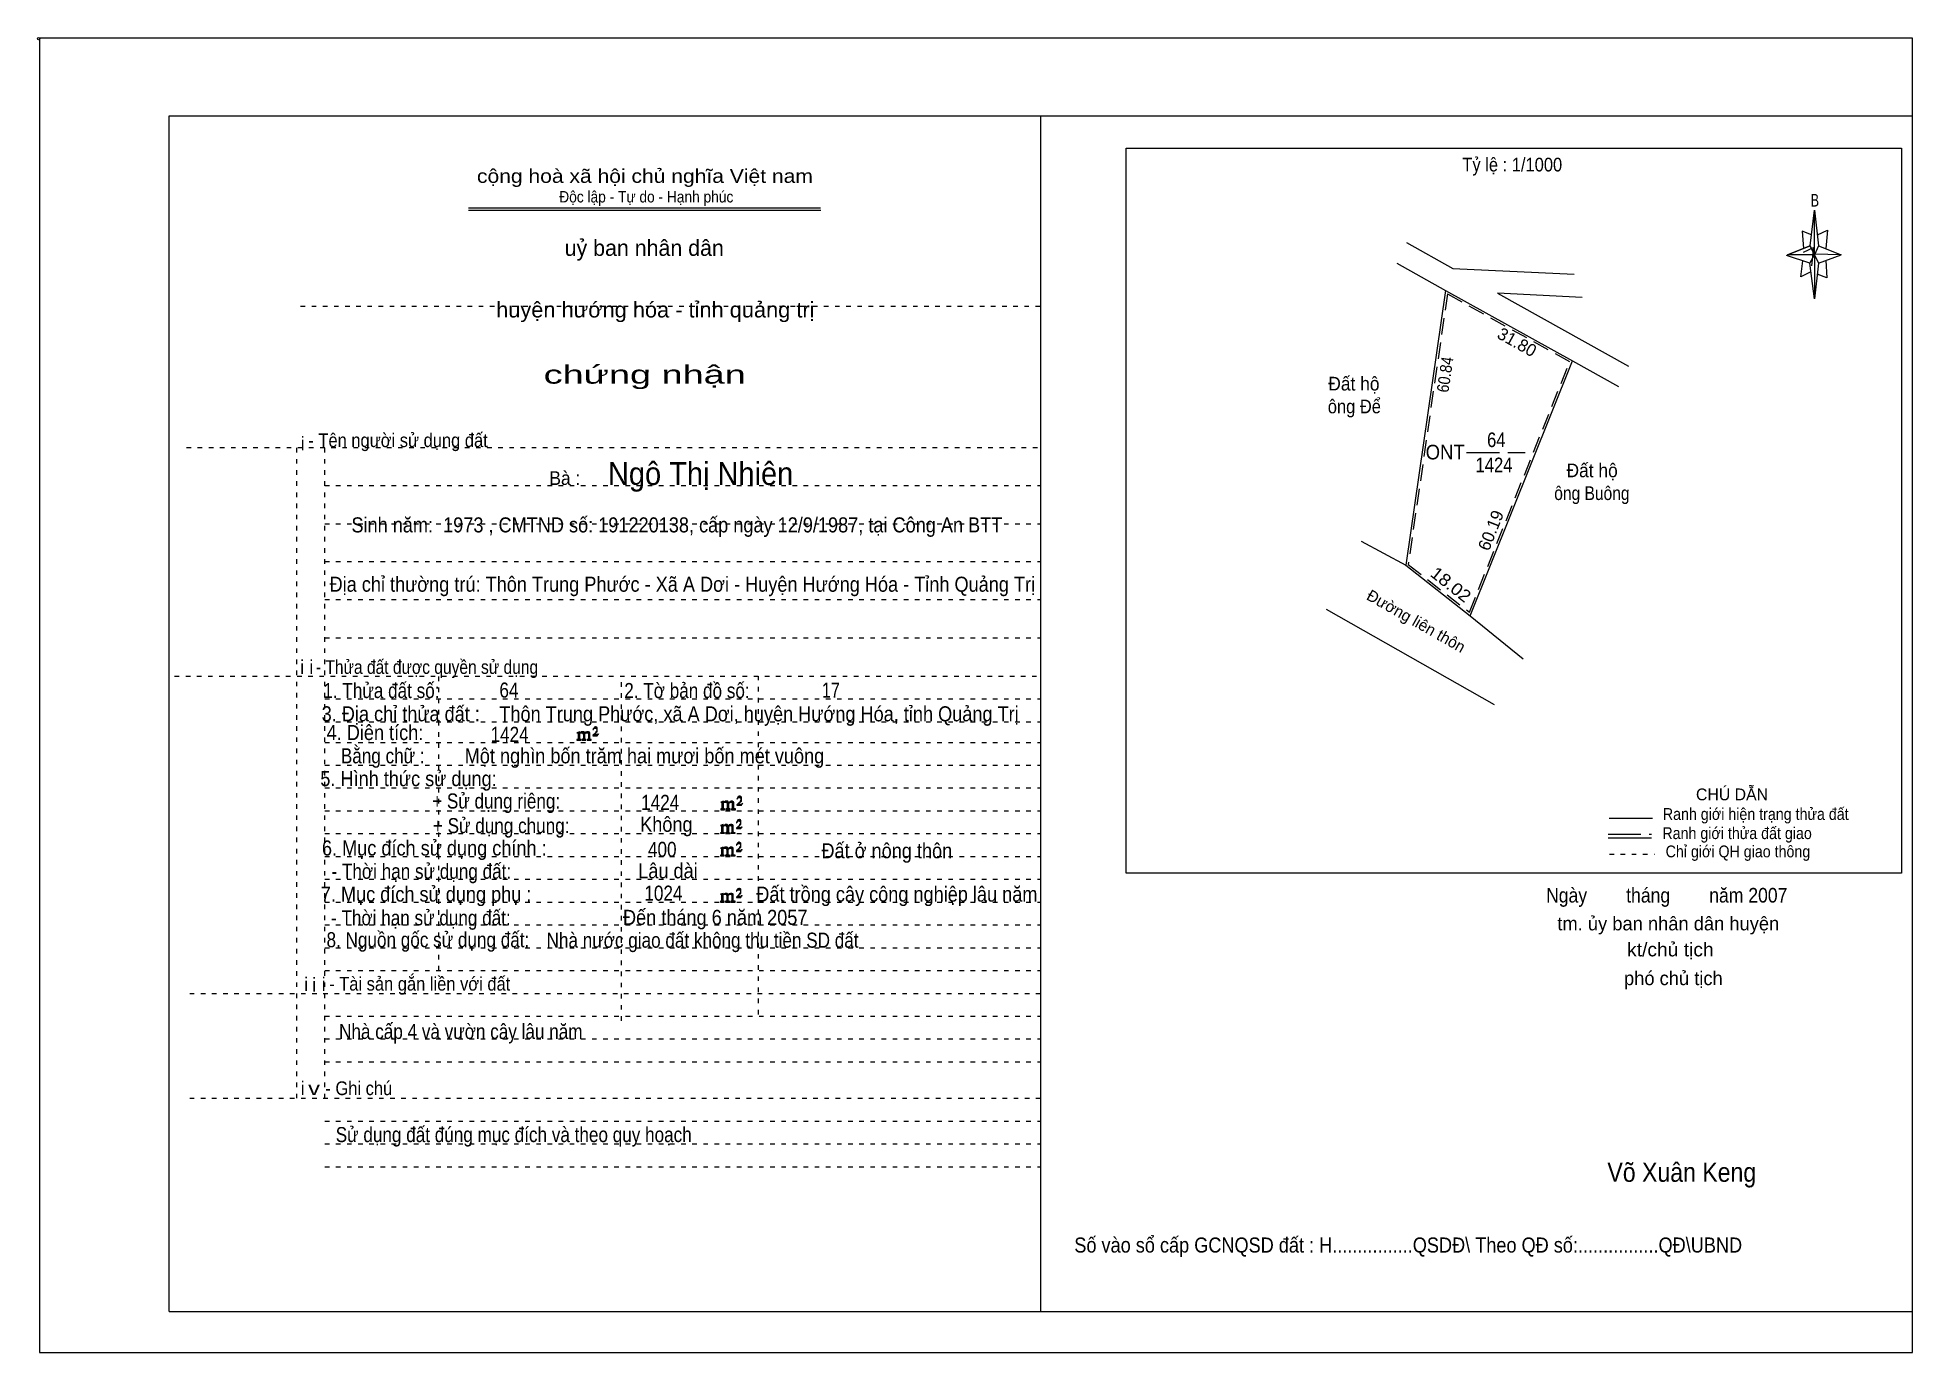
# Model space of a CAD drawing. Header units: centimetres. Extents: x -1.6 to 39.5, y -3.3 to 25.5.
import ezdxf
from ezdxf.enums import TextEntityAlignment as Align

# ---------------------------------------------------------------- set-up
doc = ezdxf.new("R2010")
doc.units = ezdxf.units.CM
doc.header["$LTSCALE"] = 0.12
for name, pattern in [('DOTTED', [1.5, 0.3, -1.2]), ('LONG_DASHED', [7.5, 6, -1.5]), ('MEDIUM_DASHED', [4.5, 3, -1.5])]:
    doc.linetypes.add(name, pattern=pattern)
for name, color, linetype, lineweight in [('1', 7, 'DOTTED', 13), ('10', 7, 'Continuous', 13), ('33', 7, 'LONG_DASHED', 13), ('4', 7, 'Continuous', 13), ('5', 7, 'Continuous', 13), ('50', 7, 'Continuous', 13)]:
    doc.layers.add(name, color=color, linetype=linetype, lineweight=lineweight)
doc.layers.add('30', color=7, linetype='Continuous')

msp = doc.modelspace()

# ---------------------------------------------------------------- hatches: boundary and pattern name
at = {"layer": '50'}
for points in [[(10.27, 10.13), (10.27, 10.12), (10.27, 10.11), (10.25, 10.11), (10.24, 10.11), (10.24, 10.1), (10.33, 10.1), (10.33, 10.11), (10.32, 10.11), (10.31, 10.11), (10.31, 10.12), (10.31, 10.13), (10.31, 10.24), (10.31, 10.25), (10.32, 10.26), (10.34, 10.26), (10.35, 10.26), (10.36, 10.26), (10.37, 10.25), (10.39, 10.22), (10.39, 10.13), (10.37, 10.12), (10.37, 10.11), (10.36, 10.11), (10.35, 10.11), (10.35, 10.1), (10.44, 10.1), (10.44, 10.11), (10.43, 10.11), (10.42, 10.11), (10.42, 10.12), (10.42, 10.13), (10.42, 10.24), (10.44, 10.26), (10.45, 10.26), (10.46, 10.26), (10.49, 10.26), (10.49, 10.25), (10.5, 10.24), (10.5, 10.22), (10.5, 10.13), (10.5, 10.12), (10.49, 10.11), (10.49, 10.11), (10.47, 10.11), (10.47, 10.1), (10.56, 10.1), (10.56, 10.11), (10.55, 10.11), (10.54, 10.11), (10.53, 10.12), (10.53, 10.13), (10.53, 10.2), (10.53, 10.25), (10.53, 10.26), (10.52, 10.27), (10.5, 10.28), (10.47, 10.28), (10.46, 10.28), (10.44, 10.27), (10.41, 10.25), (10.41, 10.26), (10.4, 10.28), (10.39, 10.28), (10.37, 10.28), (10.35, 10.28), (10.34, 10.28), (10.32, 10.26), (10.31, 10.26), (10.31, 10.25), (10.31, 10.25), (10.31, 10.26), (10.31, 10.28), (10.24, 10.26), (10.24, 10.26), (10.25, 10.26), (10.27, 10.25), (10.27, 10.24), (10.27, 10.23)], [(10.69, 10.19), (10.72, 10.24), (10.72, 10.24), (10.71, 10.22), (10.69, 10.22), (10.68, 10.22), (10.63, 10.22), (10.66, 10.26), (10.67, 10.27), (10.69, 10.28), (10.69, 10.3), (10.69, 10.32), (10.69, 10.34), (10.69, 10.35), (10.69, 10.37), (10.68, 10.38), (10.67, 10.38), (10.66, 10.39), (10.65, 10.39), (10.63, 10.38), (10.63, 10.38), (10.62, 10.37), (10.61, 10.35), (10.59, 10.33), (10.61, 10.33), (10.61, 10.35), (10.62, 10.35), (10.63, 10.36), (10.65, 10.36), (10.66, 10.36), (10.67, 10.35), (10.68, 10.35), (10.68, 10.32), (10.68, 10.3), (10.66, 10.28), (10.66, 10.26), (10.65, 10.25), (10.59, 10.2), (10.59, 10.19)], [(13.42, 8.61), (13.42, 8.6), (13.42, 8.59), (13.41, 8.59), (13.4, 8.59), (13.4, 8.57), (13.48, 8.57), (13.48, 8.59), (13.47, 8.59), (13.46, 8.59), (13.46, 8.6), (13.46, 8.61), (13.46, 8.72), (13.46, 8.73), (13.47, 8.74), (13.5, 8.74), (13.51, 8.74), (13.52, 8.74), (13.53, 8.73), (13.54, 8.69), (13.54, 8.61), (13.53, 8.6), (13.53, 8.59), (13.52, 8.59), (13.51, 8.59), (13.51, 8.57), (13.6, 8.57), (13.6, 8.59), (13.58, 8.59), (13.57, 8.59), (13.57, 8.6), (13.57, 8.61), (13.57, 8.72), (13.6, 8.74), (13.61, 8.74), (13.62, 8.74), (13.64, 8.74), (13.64, 8.73), (13.65, 8.72), (13.65, 8.69), (13.65, 8.61), (13.65, 8.6), (13.64, 8.59), (13.64, 8.59), (13.63, 8.59), (13.63, 8.57), (13.72, 8.57), (13.72, 8.59), (13.7, 8.59), (13.69, 8.59), (13.68, 8.6), (13.68, 8.61), (13.68, 8.68), (13.68, 8.73), (13.68, 8.74), (13.67, 8.75), (13.65, 8.76), (13.63, 8.76), (13.62, 8.76), (13.6, 8.75), (13.56, 8.73), (13.56, 8.74), (13.55, 8.76), (13.54, 8.76), (13.53, 8.76), (13.51, 8.76), (13.5, 8.76), (13.47, 8.74), (13.46, 8.74), (13.46, 8.73), (13.46, 8.73), (13.46, 8.74), (13.46, 8.76), (13.4, 8.74), (13.4, 8.74), (13.41, 8.74), (13.42, 8.73), (13.42, 8.72), (13.42, 8.71)], [(13.85, 8.67), (13.87, 8.72), (13.87, 8.72), (13.86, 8.69), (13.85, 8.69), (13.84, 8.69), (13.78, 8.69), (13.82, 8.74), (13.83, 8.75), (13.85, 8.76), (13.85, 8.78), (13.85, 8.79), (13.85, 8.82), (13.85, 8.83), (13.85, 8.85), (13.84, 8.86), (13.83, 8.86), (13.82, 8.87), (13.8, 8.87), (13.78, 8.86), (13.78, 8.86), (13.77, 8.85), (13.76, 8.83), (13.75, 8.81), (13.76, 8.81), (13.76, 8.83), (13.77, 8.83), (13.78, 8.84), (13.8, 8.84), (13.82, 8.84), (13.83, 8.83), (13.84, 8.83), (13.84, 8.79), (13.84, 8.78), (13.82, 8.76), (13.82, 8.74), (13.8, 8.73), (13.75, 8.68), (13.75, 8.67)], [(13.41, 8.09), (13.41, 8.08), (13.41, 8.07), (13.4, 8.07), (13.39, 8.07), (13.39, 8.06), (13.48, 8.06), (13.48, 8.07), (13.47, 8.07), (13.45, 8.07), (13.45, 8.08), (13.45, 8.09), (13.45, 8.2), (13.45, 8.21), (13.47, 8.23), (13.49, 8.23), (13.5, 8.23), (13.51, 8.23), (13.52, 8.21), (13.53, 8.18), (13.53, 8.09), (13.52, 8.08), (13.52, 8.07), (13.51, 8.07), (13.5, 8.07), (13.5, 8.06), (13.59, 8.06), (13.59, 8.07), (13.58, 8.07), (13.57, 8.07), (13.57, 8.08), (13.57, 8.09), (13.57, 8.2), (13.59, 8.23), (13.6, 8.23), (13.61, 8.23), (13.63, 8.23), (13.63, 8.21), (13.64, 8.2), (13.64, 8.18), (13.64, 8.09), (13.64, 8.08), (13.63, 8.07), (13.63, 8.07), (13.62, 8.07), (13.62, 8.06), (13.71, 8.06), (13.71, 8.07), (13.7, 8.07), (13.69, 8.07), (13.67, 8.08), (13.67, 8.09), (13.67, 8.17), (13.67, 8.21), (13.67, 8.23), (13.66, 8.24), (13.64, 8.25), (13.62, 8.25), (13.61, 8.25), (13.59, 8.24), (13.55, 8.21), (13.55, 8.23), (13.54, 8.25), (13.53, 8.25), (13.52, 8.25), (13.5, 8.25), (13.49, 8.25), (13.47, 8.23), (13.45, 8.23), (13.45, 8.21), (13.45, 8.21), (13.45, 8.23), (13.45, 8.25), (13.39, 8.23), (13.39, 8.23), (13.4, 8.23), (13.41, 8.21), (13.41, 8.2), (13.41, 8.19)], [(13.84, 8.16), (13.86, 8.2), (13.86, 8.2), (13.85, 8.18), (13.84, 8.18), (13.83, 8.18), (13.77, 8.18), (13.81, 8.23), (13.82, 8.24), (13.84, 8.25), (13.84, 8.27), (13.84, 8.28), (13.84, 8.3), (13.84, 8.31), (13.84, 8.34), (13.83, 8.35), (13.82, 8.35), (13.81, 8.36), (13.8, 8.36), (13.77, 8.35), (13.77, 8.35), (13.76, 8.34), (13.75, 8.31), (13.74, 8.29), (13.75, 8.29), (13.75, 8.31), (13.76, 8.31), (13.77, 8.33), (13.8, 8.33), (13.81, 8.33), (13.82, 8.31), (13.83, 8.31), (13.83, 8.28), (13.83, 8.27), (13.81, 8.25), (13.81, 8.23), (13.8, 8.21), (13.74, 8.17), (13.74, 8.16)], [(13.84, 7.66), (13.86, 7.71), (13.86, 7.71), (13.85, 7.68), (13.84, 7.68), (13.83, 7.68), (13.77, 7.68), (13.81, 7.73), (13.82, 7.74), (13.84, 7.75), (13.84, 7.77), (13.84, 7.78), (13.84, 7.81), (13.84, 7.82), (13.84, 7.84), (13.83, 7.85), (13.82, 7.85), (13.81, 7.86), (13.79, 7.86), (13.77, 7.85), (13.77, 7.85), (13.76, 7.84), (13.75, 7.82), (13.74, 7.8), (13.75, 7.8), (13.75, 7.82), (13.76, 7.82), (13.77, 7.83), (13.79, 7.83), (13.81, 7.83), (13.82, 7.82), (13.83, 7.82), (13.83, 7.78), (13.83, 7.77), (13.81, 7.75), (13.81, 7.73), (13.79, 7.72), (13.74, 7.67), (13.74, 7.66)], [(13.41, 7.6), (13.41, 7.59), (13.41, 7.58), (13.4, 7.58), (13.39, 7.58), (13.39, 7.56), (13.47, 7.56), (13.47, 7.58), (13.46, 7.58), (13.45, 7.58), (13.45, 7.59), (13.45, 7.6), (13.45, 7.71), (13.45, 7.72), (13.46, 7.73), (13.49, 7.73), (13.5, 7.73), (13.51, 7.73), (13.52, 7.72), (13.53, 7.68), (13.53, 7.6), (13.52, 7.59), (13.52, 7.58), (13.51, 7.58), (13.5, 7.58), (13.5, 7.56), (13.59, 7.56), (13.59, 7.58), (13.57, 7.58), (13.56, 7.58), (13.56, 7.59), (13.56, 7.6), (13.56, 7.71), (13.59, 7.73), (13.6, 7.73), (13.61, 7.73), (13.63, 7.73), (13.63, 7.72), (13.64, 7.71), (13.64, 7.68), (13.64, 7.6), (13.64, 7.59), (13.63, 7.58), (13.63, 7.58), (13.62, 7.58), (13.62, 7.56), (13.71, 7.56), (13.71, 7.58), (13.69, 7.58), (13.68, 7.58), (13.67, 7.59), (13.67, 7.6), (13.67, 7.67), (13.67, 7.72), (13.67, 7.73), (13.66, 7.74), (13.64, 7.75), (13.62, 7.75), (13.61, 7.75), (13.59, 7.74), (13.55, 7.72), (13.55, 7.73), (13.54, 7.75), (13.53, 7.75), (13.52, 7.75), (13.5, 7.75), (13.49, 7.75), (13.46, 7.73), (13.45, 7.73), (13.45, 7.72), (13.45, 7.72), (13.45, 7.73), (13.45, 7.75), (13.39, 7.73), (13.39, 7.73), (13.4, 7.73), (13.41, 7.72), (13.41, 7.71), (13.41, 7.7)], [(13.41, 6.59), (13.41, 6.58), (13.41, 6.57), (13.4, 6.57), (13.39, 6.57), (13.39, 6.55), (13.47, 6.55), (13.47, 6.57), (13.46, 6.57), (13.45, 6.57), (13.45, 6.58), (13.45, 6.59), (13.45, 6.7), (13.45, 6.71), (13.46, 6.72), (13.49, 6.72), (13.5, 6.72), (13.51, 6.72), (13.52, 6.71), (13.53, 6.67), (13.53, 6.59), (13.52, 6.58), (13.52, 6.57), (13.51, 6.57), (13.5, 6.57), (13.5, 6.55), (13.59, 6.55), (13.59, 6.57), (13.57, 6.57), (13.56, 6.57), (13.56, 6.58), (13.56, 6.59), (13.56, 6.7), (13.59, 6.72), (13.6, 6.72), (13.61, 6.72), (13.63, 6.72), (13.63, 6.71), (13.64, 6.7), (13.64, 6.67), (13.64, 6.59), (13.64, 6.58), (13.63, 6.57), (13.63, 6.57), (13.62, 6.57), (13.62, 6.55), (13.71, 6.55), (13.71, 6.57), (13.69, 6.57), (13.68, 6.57), (13.67, 6.58), (13.67, 6.59), (13.67, 6.66), (13.67, 6.71), (13.67, 6.72), (13.66, 6.73), (13.64, 6.74), (13.62, 6.74), (13.61, 6.74), (13.59, 6.73), (13.55, 6.71), (13.55, 6.72), (13.54, 6.74), (13.53, 6.74), (13.52, 6.74), (13.5, 6.74), (13.49, 6.74), (13.46, 6.72), (13.45, 6.72), (13.45, 6.71), (13.45, 6.71), (13.45, 6.72), (13.45, 6.74), (13.39, 6.72), (13.39, 6.72), (13.4, 6.72), (13.41, 6.71), (13.41, 6.7), (13.41, 6.69)], [(13.84, 6.65), (13.86, 6.7), (13.86, 6.7), (13.85, 6.67), (13.84, 6.67), (13.83, 6.67), (13.77, 6.67), (13.81, 6.72), (13.82, 6.73), (13.84, 6.74), (13.84, 6.76), (13.84, 6.77), (13.84, 6.8), (13.84, 6.81), (13.84, 6.83), (13.83, 6.84), (13.82, 6.84), (13.81, 6.85), (13.79, 6.85), (13.77, 6.84), (13.77, 6.84), (13.76, 6.83), (13.75, 6.81), (13.74, 6.79), (13.75, 6.79), (13.75, 6.81), (13.76, 6.81), (13.77, 6.82), (13.79, 6.82), (13.81, 6.82), (13.82, 6.81), (13.83, 6.81), (13.83, 6.77), (13.83, 6.76), (13.81, 6.74), (13.81, 6.72), (13.79, 6.71), (13.74, 6.66), (13.74, 6.65)]]:
    msp.add_hatch(color=256, dxfattribs=at).paths.add_polyline_path(points)

# ---------------------------------------------------------------- linework, layer by layer
at = {"layer": '1', "linetype": 'Continuous'}
for p, q in [((1.31, -2.42), (1.31, 23.78)), ((1.31, 23.78), (39.51, 23.78)), ((20.41, -2.42), (20.41, 23.78)), ((39.51, -2.42), (39.51, 23.78)), ((7.87, 21.76), (15.58, 21.76)), ((7.87, 21.71), (15.59, 21.71)), ((37.26, 20.55), (36.75, 20.72)), ((1.31, -2.42), (39.51, -2.42))]:
    msp.add_line(p, q, dxfattribs=at)
at = {"layer": '1'}
for p, q in [((4.19, 19.61), (20.41, 19.61)), ((1.69, 16.51), (20.41, 16.51)), ((4.11, 2.25), (4.11, 16.51)), ((4.72, 2.25), (4.72, 16.51)), ((4.72, 15.68), (20.41, 15.68)), ((4.72, 14.84), (20.41, 14.84)), ((4.72, 14.01), (20.41, 14.01)), ((4.72, 13.18), (20.41, 13.18)), ((4.72, 12.34), (20.41, 12.34)), ((1.43, 11.5), (20.41, 11.5)), ((7.22, 5.05), (7.22, 11.5)), ((11.22, 3.95), (11.22, 11.5)), ((14.22, 4.09), (14.22, 11.5)), ((4.72, 11), (20.41, 11)), ((4.72, 10.5), (20.41, 10.5)), ((4.72, 10.05), (20.41, 10.05)), ((4.72, 9.55), (20.41, 9.55)), ((4.72, 9.05), (20.41, 9.05)), ((4.72, 8.55), (20.41, 8.55)), ((4.72, 8.05), (20.41, 8.05)), ((4.72, 7.55), (20.41, 7.55)), ((4.72, 7.05), (20.41, 7.05)), ((4.72, 6.55), (20.41, 6.55)), ((4.72, 6.05), (20.41, 6.05)), ((4.72, 5.55), (20.41, 5.55)), ((4.72, 5.05), (20.41, 5.05)), ((1.76, 4.55), (20.41, 4.55)), ((4.72, 4.05), (20.41, 4.05)), ((4.72, 3.55), (20.41, 3.55)), ((4.72, 3.05), (20.41, 3.05)), ((1.76, 2.25), (20.41, 2.25)), ((4.72, 1.75), (20.41, 1.75)), ((4.72, 1.25), (20.41, 1.25)), ((4.72, 0.75), (20.41, 0.75))]:
    msp.add_line(p, q, dxfattribs=at)
at = {"layer": '1', "linetype": 'Continuous'}
msp.add_lwpolyline([(-1.53, -3.32), (39.51, -3.32), (39.51, 25.48), (-1.53, 25.48)], close=True, dxfattribs=at)
msp.add_lwpolyline([(37.27, 20.35), (37.06, 20.25), (37.11, 20.6)], dxfattribs=at)
at = {"layer": '10'}
for p, q in [((29.28, 19.95), (28.41, 13.93)), ((29.82, 12.82), (32.06, 18.41)), ((27.43, 14.46), (28.41, 13.93)), ((28.41, 13.93), (29.82, 12.82)), ((30.35, 10.87), (26.67, 12.96)), ((29.82, 12.82), (30.98, 11.88))]:
    msp.add_line(p, q, dxfattribs=at)
at = {"layer": '10', "linetype": 'MEDIUM_DASHED'}
for p, q in [((29.32, 19.88), (28.46, 13.95)), ((29.32, 19.88), (32, 18.39)), ((29.8, 12.9), (32, 18.39)), ((28.46, 13.95), (29.8, 12.9))]:
    msp.add_line(p, q, dxfattribs=at)
at = {"layer": '10'}
for points in [[(28.42, 21), (29.44, 20.43), (32.1, 20.31)], [(28.21, 20.55), (29.28, 19.95), (32.06, 18.41), (33.07, 17.85)], [(32.27, 19.8), (30.42, 19.89), (33.29, 18.29)]]:
    msp.add_lwpolyline(points, dxfattribs=at)
at = {"layer": '33'}
msp.add_line((29.74, 16.4), (31.02, 16.4), dxfattribs=at)
at = {"layer": '4'}
for p, q in [((32.86, 8.39), (33.81, 8.39)), ((32.84, 7.96), (33.79, 7.96))]:
    msp.add_line(p, q, dxfattribs=at)
at = {"layer": '4', "linetype": 'LONG_DASHED'}
msp.add_line((32.84, 8.04), (33.79, 8.04), dxfattribs=at)
at = {"layer": '4', "linetype": 'DOTTED'}
msp.add_line((32.87, 7.6), (33.86, 7.6), dxfattribs=at)
at = {"layer": '4'}
msp.add_lwpolyline([(22.28, 23.07), (39.27, 23.07), (39.27, 7.18), (22.28, 7.18)], close=True, dxfattribs=at)
msp.add_circle((-1.55, 25.47), 0.025, dxfattribs=at)
at = {"layer": '5'}
for p, q in [((37.27, 20.93), (37.36, 21.71)), ((37.45, 20.55), (37.36, 19.77)), ((37.45, 20.93), (37.95, 20.73)), ((37.61, 20.61), (37.63, 20.23)), ((37.63, 20.23), (37.42, 20.31))]:
    msp.add_line(p, q, dxfattribs=at)
for points in [[(37.36, 21.71), (37.45, 20.93), (37.36, 20.73)], [(37.36, 20.73), (36.77, 20.73), (37.27, 20.93), (37.45, 20.55), (37.95, 20.73), (37.36, 20.75)], [(37.36, 20.73), (37.36, 19.77), (37.26, 20.55)]]:
    msp.add_lwpolyline(points, close=True, dxfattribs=at)
for points in [[(37.3, 21.17), (37.09, 21.25), (37.12, 20.87)], [(37.43, 21.17), (37.65, 21.27), (37.61, 20.87)], [(37.36, 20.73), (37.27, 20.93), (36.77, 20.73)], [(37.12, 20.79), (37.34, 20.89), (37.3, 20.49)], [(37.36, 20.73), (37.45, 20.55), (37.95, 20.73)]]:
    msp.add_lwpolyline(points, dxfattribs=at)
at = {"layer": '50'}
for points in [[(10.27, 10.13), (10.27, 10.12), (10.27, 10.11), (10.25, 10.11), (10.24, 10.11), (10.24, 10.1), (10.33, 10.1), (10.33, 10.11), (10.32, 10.11), (10.31, 10.11), (10.31, 10.12), (10.31, 10.13), (10.31, 10.24), (10.31, 10.25), (10.32, 10.26), (10.34, 10.26), (10.35, 10.26), (10.36, 10.26), (10.37, 10.25), (10.39, 10.22), (10.39, 10.13), (10.37, 10.12), (10.37, 10.11), (10.36, 10.11), (10.35, 10.11), (10.35, 10.1), (10.44, 10.1), (10.44, 10.11), (10.43, 10.11), (10.42, 10.11), (10.42, 10.12), (10.42, 10.13), (10.42, 10.24), (10.44, 10.26), (10.45, 10.26), (10.46, 10.26), (10.49, 10.26), (10.49, 10.25), (10.5, 10.24), (10.5, 10.22), (10.5, 10.13), (10.5, 10.12), (10.49, 10.11), (10.49, 10.11), (10.47, 10.11), (10.47, 10.1), (10.56, 10.1), (10.56, 10.11), (10.55, 10.11), (10.54, 10.11), (10.53, 10.12), (10.53, 10.13), (10.53, 10.2), (10.53, 10.25), (10.53, 10.26), (10.52, 10.27), (10.5, 10.28), (10.47, 10.28), (10.46, 10.28), (10.44, 10.27), (10.41, 10.25), (10.41, 10.26), (10.4, 10.28), (10.39, 10.28), (10.37, 10.28), (10.35, 10.28), (10.34, 10.28), (10.32, 10.26), (10.31, 10.26), (10.31, 10.25), (10.31, 10.25), (10.31, 10.26), (10.31, 10.28), (10.24, 10.26), (10.24, 10.26), (10.25, 10.26), (10.27, 10.25), (10.27, 10.24), (10.27, 10.23)], [(10.69, 10.19), (10.72, 10.24), (10.72, 10.24), (10.71, 10.22), (10.69, 10.22), (10.68, 10.22), (10.63, 10.22), (10.66, 10.26), (10.67, 10.27), (10.69, 10.28), (10.69, 10.3), (10.69, 10.32), (10.69, 10.34), (10.69, 10.35), (10.69, 10.37), (10.68, 10.38), (10.67, 10.38), (10.66, 10.39), (10.65, 10.39), (10.63, 10.38), (10.63, 10.38), (10.62, 10.37), (10.61, 10.35), (10.59, 10.33), (10.61, 10.33), (10.61, 10.35), (10.62, 10.35), (10.63, 10.36), (10.65, 10.36), (10.66, 10.36), (10.67, 10.35), (10.68, 10.35), (10.68, 10.32), (10.68, 10.3), (10.66, 10.28), (10.66, 10.26), (10.65, 10.25), (10.59, 10.2), (10.59, 10.19)], [(13.42, 8.61), (13.42, 8.6), (13.42, 8.59), (13.41, 8.59), (13.4, 8.59), (13.4, 8.57), (13.48, 8.57), (13.48, 8.59), (13.47, 8.59), (13.46, 8.59), (13.46, 8.6), (13.46, 8.61), (13.46, 8.72), (13.46, 8.73), (13.47, 8.74), (13.5, 8.74), (13.51, 8.74), (13.52, 8.74), (13.53, 8.73), (13.54, 8.69), (13.54, 8.61), (13.53, 8.6), (13.53, 8.59), (13.52, 8.59), (13.51, 8.59), (13.51, 8.57), (13.6, 8.57), (13.6, 8.59), (13.58, 8.59), (13.57, 8.59), (13.57, 8.6), (13.57, 8.61), (13.57, 8.72), (13.6, 8.74), (13.61, 8.74), (13.62, 8.74), (13.64, 8.74), (13.64, 8.73), (13.65, 8.72), (13.65, 8.69), (13.65, 8.61), (13.65, 8.6), (13.64, 8.59), (13.64, 8.59), (13.63, 8.59), (13.63, 8.57), (13.72, 8.57), (13.72, 8.59), (13.7, 8.59), (13.69, 8.59), (13.68, 8.6), (13.68, 8.61), (13.68, 8.68), (13.68, 8.73), (13.68, 8.74), (13.67, 8.75), (13.65, 8.76), (13.63, 8.76), (13.62, 8.76), (13.6, 8.75), (13.56, 8.73), (13.56, 8.74), (13.55, 8.76), (13.54, 8.76), (13.53, 8.76), (13.51, 8.76), (13.5, 8.76), (13.47, 8.74), (13.46, 8.74), (13.46, 8.73), (13.46, 8.73), (13.46, 8.74), (13.46, 8.76), (13.4, 8.74), (13.4, 8.74), (13.41, 8.74), (13.42, 8.73), (13.42, 8.72), (13.42, 8.71)], [(13.85, 8.67), (13.87, 8.72), (13.87, 8.72), (13.86, 8.69), (13.85, 8.69), (13.84, 8.69), (13.78, 8.69), (13.82, 8.74), (13.83, 8.75), (13.85, 8.76), (13.85, 8.78), (13.85, 8.79), (13.85, 8.82), (13.85, 8.83), (13.85, 8.85), (13.84, 8.86), (13.83, 8.86), (13.82, 8.87), (13.8, 8.87), (13.78, 8.86), (13.78, 8.86), (13.77, 8.85), (13.76, 8.83), (13.75, 8.81), (13.76, 8.81), (13.76, 8.83), (13.77, 8.83), (13.78, 8.84), (13.8, 8.84), (13.82, 8.84), (13.83, 8.83), (13.84, 8.83), (13.84, 8.79), (13.84, 8.78), (13.82, 8.76), (13.82, 8.74), (13.8, 8.73), (13.75, 8.68), (13.75, 8.67)], [(13.41, 8.09), (13.41, 8.08), (13.41, 8.07), (13.4, 8.07), (13.39, 8.07), (13.39, 8.06), (13.48, 8.06), (13.48, 8.07), (13.47, 8.07), (13.45, 8.07), (13.45, 8.08), (13.45, 8.09), (13.45, 8.2), (13.45, 8.21), (13.47, 8.23), (13.49, 8.23), (13.5, 8.23), (13.51, 8.23), (13.52, 8.21), (13.53, 8.18), (13.53, 8.09), (13.52, 8.08), (13.52, 8.07), (13.51, 8.07), (13.5, 8.07), (13.5, 8.06), (13.59, 8.06), (13.59, 8.07), (13.58, 8.07), (13.57, 8.07), (13.57, 8.08), (13.57, 8.09), (13.57, 8.2), (13.59, 8.23), (13.6, 8.23), (13.61, 8.23), (13.63, 8.23), (13.63, 8.21), (13.64, 8.2), (13.64, 8.18), (13.64, 8.09), (13.64, 8.08), (13.63, 8.07), (13.63, 8.07), (13.62, 8.07), (13.62, 8.06), (13.71, 8.06), (13.71, 8.07), (13.7, 8.07), (13.69, 8.07), (13.67, 8.08), (13.67, 8.09), (13.67, 8.17), (13.67, 8.21), (13.67, 8.23), (13.66, 8.24), (13.64, 8.25), (13.62, 8.25), (13.61, 8.25), (13.59, 8.24), (13.55, 8.21), (13.55, 8.23), (13.54, 8.25), (13.53, 8.25), (13.52, 8.25), (13.5, 8.25), (13.49, 8.25), (13.47, 8.23), (13.45, 8.23), (13.45, 8.21), (13.45, 8.21), (13.45, 8.23), (13.45, 8.25), (13.39, 8.23), (13.39, 8.23), (13.4, 8.23), (13.41, 8.21), (13.41, 8.2), (13.41, 8.19)], [(13.84, 8.16), (13.86, 8.2), (13.86, 8.2), (13.85, 8.18), (13.84, 8.18), (13.83, 8.18), (13.77, 8.18), (13.81, 8.23), (13.82, 8.24), (13.84, 8.25), (13.84, 8.27), (13.84, 8.28), (13.84, 8.3), (13.84, 8.31), (13.84, 8.34), (13.83, 8.35), (13.82, 8.35), (13.81, 8.36), (13.8, 8.36), (13.77, 8.35), (13.77, 8.35), (13.76, 8.34), (13.75, 8.31), (13.74, 8.29), (13.75, 8.29), (13.75, 8.31), (13.76, 8.31), (13.77, 8.33), (13.8, 8.33), (13.81, 8.33), (13.82, 8.31), (13.83, 8.31), (13.83, 8.28), (13.83, 8.27), (13.81, 8.25), (13.81, 8.23), (13.8, 8.21), (13.74, 8.17), (13.74, 8.16)], [(13.84, 7.66), (13.86, 7.71), (13.86, 7.71), (13.85, 7.68), (13.84, 7.68), (13.83, 7.68), (13.77, 7.68), (13.81, 7.73), (13.82, 7.74), (13.84, 7.75), (13.84, 7.77), (13.84, 7.78), (13.84, 7.81), (13.84, 7.82), (13.84, 7.84), (13.83, 7.85), (13.82, 7.85), (13.81, 7.86), (13.79, 7.86), (13.77, 7.85), (13.77, 7.85), (13.76, 7.84), (13.75, 7.82), (13.74, 7.8), (13.75, 7.8), (13.75, 7.82), (13.76, 7.82), (13.77, 7.83), (13.79, 7.83), (13.81, 7.83), (13.82, 7.82), (13.83, 7.82), (13.83, 7.78), (13.83, 7.77), (13.81, 7.75), (13.81, 7.73), (13.79, 7.72), (13.74, 7.67), (13.74, 7.66)], [(13.41, 7.6), (13.41, 7.59), (13.41, 7.58), (13.4, 7.58), (13.39, 7.58), (13.39, 7.56), (13.47, 7.56), (13.47, 7.58), (13.46, 7.58), (13.45, 7.58), (13.45, 7.59), (13.45, 7.6), (13.45, 7.71), (13.45, 7.72), (13.46, 7.73), (13.49, 7.73), (13.5, 7.73), (13.51, 7.73), (13.52, 7.72), (13.53, 7.68), (13.53, 7.6), (13.52, 7.59), (13.52, 7.58), (13.51, 7.58), (13.5, 7.58), (13.5, 7.56), (13.59, 7.56), (13.59, 7.58), (13.57, 7.58), (13.56, 7.58), (13.56, 7.59), (13.56, 7.6), (13.56, 7.71), (13.59, 7.73), (13.6, 7.73), (13.61, 7.73), (13.63, 7.73), (13.63, 7.72), (13.64, 7.71), (13.64, 7.68), (13.64, 7.6), (13.64, 7.59), (13.63, 7.58), (13.63, 7.58), (13.62, 7.58), (13.62, 7.56), (13.71, 7.56), (13.71, 7.58), (13.69, 7.58), (13.68, 7.58), (13.67, 7.59), (13.67, 7.6), (13.67, 7.67), (13.67, 7.72), (13.67, 7.73), (13.66, 7.74), (13.64, 7.75), (13.62, 7.75), (13.61, 7.75), (13.59, 7.74), (13.55, 7.72), (13.55, 7.73), (13.54, 7.75), (13.53, 7.75), (13.52, 7.75), (13.5, 7.75), (13.49, 7.75), (13.46, 7.73), (13.45, 7.73), (13.45, 7.72), (13.45, 7.72), (13.45, 7.73), (13.45, 7.75), (13.39, 7.73), (13.39, 7.73), (13.4, 7.73), (13.41, 7.72), (13.41, 7.71), (13.41, 7.7)], [(13.41, 6.59), (13.41, 6.58), (13.41, 6.57), (13.4, 6.57), (13.39, 6.57), (13.39, 6.55), (13.47, 6.55), (13.47, 6.57), (13.46, 6.57), (13.45, 6.57), (13.45, 6.58), (13.45, 6.59), (13.45, 6.7), (13.45, 6.71), (13.46, 6.72), (13.49, 6.72), (13.5, 6.72), (13.51, 6.72), (13.52, 6.71), (13.53, 6.67), (13.53, 6.59), (13.52, 6.58), (13.52, 6.57), (13.51, 6.57), (13.5, 6.57), (13.5, 6.55), (13.59, 6.55), (13.59, 6.57), (13.57, 6.57), (13.56, 6.57), (13.56, 6.58), (13.56, 6.59), (13.56, 6.7), (13.59, 6.72), (13.6, 6.72), (13.61, 6.72), (13.63, 6.72), (13.63, 6.71), (13.64, 6.7), (13.64, 6.67), (13.64, 6.59), (13.64, 6.58), (13.63, 6.57), (13.63, 6.57), (13.62, 6.57), (13.62, 6.55), (13.71, 6.55), (13.71, 6.57), (13.69, 6.57), (13.68, 6.57), (13.67, 6.58), (13.67, 6.59), (13.67, 6.66), (13.67, 6.71), (13.67, 6.72), (13.66, 6.73), (13.64, 6.74), (13.62, 6.74), (13.61, 6.74), (13.59, 6.73), (13.55, 6.71), (13.55, 6.72), (13.54, 6.74), (13.53, 6.74), (13.52, 6.74), (13.5, 6.74), (13.49, 6.74), (13.46, 6.72), (13.45, 6.72), (13.45, 6.71), (13.45, 6.71), (13.45, 6.72), (13.45, 6.74), (13.39, 6.72), (13.39, 6.72), (13.4, 6.72), (13.41, 6.71), (13.41, 6.7), (13.41, 6.69)], [(13.84, 6.65), (13.86, 6.7), (13.86, 6.7), (13.85, 6.67), (13.84, 6.67), (13.83, 6.67), (13.77, 6.67), (13.81, 6.72), (13.82, 6.73), (13.84, 6.74), (13.84, 6.76), (13.84, 6.77), (13.84, 6.8), (13.84, 6.81), (13.84, 6.83), (13.83, 6.84), (13.82, 6.84), (13.81, 6.85), (13.79, 6.85), (13.77, 6.84), (13.77, 6.84), (13.76, 6.83), (13.75, 6.81), (13.74, 6.79), (13.75, 6.79), (13.75, 6.81), (13.76, 6.81), (13.77, 6.82), (13.79, 6.82), (13.81, 6.82), (13.82, 6.81), (13.83, 6.81), (13.83, 6.77), (13.83, 6.76), (13.81, 6.74), (13.81, 6.72), (13.79, 6.71), (13.74, 6.66), (13.74, 6.65)]]:
    msp.add_lwpolyline(points, close=True, dxfattribs=at)

# ---------------------------------------------------------------- texts
at = {"layer": '1'}
for s, height, width, p in [('cộng hoà xã hội chủ nghĩa Việt nam', 0.3, 1.15, (11.735, 22.31)), ('Độc lập - Tự do - Hạnh phúc', 0.25, 0.9, (11.765, 21.88)), ('chứng nhận', 0.4, 1.55, (11.73, 17.91)), ('- Tên người sử dụng đất', 0.3, 0.9, (6.325, 16.52)), ('- Thửa đất được quyền sử dụng', 0.3, 0.85, (6.96, 11.55)), ('- Tài sản gắn liền với đất ', 0.3, 0.9, (6.85, 4.61)), ('v', 0.3, 1.3, (4.485, 2.32)), ('- Ghi chú', 0.3, 0.9, (5.465, 2.32))]:
    msp.add_text(s, height=height, dxfattribs=dict(at, width=width)).set_placement(p, align=Align.CENTER)
for s, height, p in [('uỷ ban nhân dân', 0.35, (11.72, 20.71)), ('i', 0.3, (4.235, 16.45)), ('i', 0.3, (4.225, 11.55)), ('i', 0.3, (4.425, 11.55)), ('i', 0.3, (4.315, 4.6)), ('i', 0.3, (4.485, 4.59)), ('i', 0.3, (4.695, 4.6)), ('i', 0.3, (4.235, 2.32))]:
    msp.add_text(s, height=height, dxfattribs=at).set_placement(p, align=Align.CENTER)
at = {"layer": '10'}
for s, height, width, p in [('Tỷ lệ : 1/1000', 0.3, 0.9, (30.74, 22.56)), ('Đất hộ', 0.3, 0.95, (27.27, 17.76)), ('ông Để', 0.3, 0.9, (27.28, 17.26)), ('Ngô Thị Nhiên', 0.5, 0.95, (12.955, 15.69)), ('Đất hộ', 0.3, 0.95, (32.49, 15.86)), ('ông Buông', 0.3, 0.85, (32.485, 15.36)), ('Võ Xuân Keng', 0.42, 0.9, (34.455, 0.42))]:
    msp.add_text(s, height=height, dxfattribs=dict(at, width=width)).set_placement(p, align=Align.CENTER)
msp.add_text('Đường liên thôn ', height=0.25, rotation=330.406, dxfattribs=at).set_placement((28.613, 12.575), align=Align.CENTER)
at = {"layer": '30'}
for s, height, rotation, p in [('31.80', 0.2699, 330.937, (30.779, 18.702)), ('60.19', 0.27, 68.234, (30.396, 14.645))]:
    msp.add_text(s, height=height, rotation=rotation, dxfattribs=at).set_placement(p, align=Align.CENTER)
for s, height, rotation, width, p in [('60.84', 0.26, 81.789, 0.9, (29.396, 18.091)), ('18.02', 0.2699, 321.852, 1.1, (29.312, 13.402))]:
    msp.add_text(s, height=height, rotation=rotation, dxfattribs=dict(at, width=width)).set_placement(p, align=Align.CENTER)
at = {"layer": '33', "width": 0.95}
msp.add_text('ONT', height=0.32, dxfattribs=at).set_placement((29.7, 16.25), align=Align.RIGHT)
at = {"layer": '33', "width": 0.85}
for s, p in [('64', (30.39, 16.52)), ('1424', (30.34, 15.97))]:
    msp.add_text(s, height=0.32, dxfattribs=at).set_placement(p, align=Align.CENTER)
at = {"layer": '4'}
msp.add_text('CHÚ DẪN', height=0.2591, dxfattribs=at).set_placement((35.555, 8.78), align=Align.CENTER)
at = {"layer": '4', "width": 0.9}
for s, p in [('Ranh giới hiện trạng thửa đất', (36.075, 8.35)), ('Ranh giới thửa đất giao ', (35.71, 7.93)), ('Chỉ giới QH giao thông', (35.685, 7.53))]:
    msp.add_text(s, height=0.2591, dxfattribs=at).set_placement(p, align=Align.CENTER)
at = {"layer": '5', "width": 0.75}
msp.add_text('B', height=0.276, dxfattribs=at).set_placement((37.37, 21.79), align=Align.CENTER)
at = {"layer": '50'}
for s, height, width, p in [('  huyện hướng hóa - tỉnh quảng trị', 0.34, 1.05, (11.83, 19.36)), ('Bà :', 0.3, 0.95, (9.98, 15.69)), ('Sinh năm:  1973 , CMTND số: 191220138, cấp ngày 12/9/1987, tại Công An BTT', 0.33, 0.9, (12.435, 14.65)), ('Địa chỉ thường trú: Thôn Trung Phước - Xã A Dơi - Huyện Hướng Hóa - Tỉnh Quảng Trị', 0.33, 0.9, (12.555, 13.35)), ('1. Thửa đất số:  ', 0.33, 0.85, (6.065, 11.02)), ('64', 0.33, 0.85, (8.755, 11.03)), ('2. Tờ bản đồ số:  ', 0.33, 0.85, (12.76, 11.02)), ('17', 0.33, 0.8, (15.81, 11.03)), ('3. Địa chỉ thửa đất : ', 0.33, 0.9, (6.44, 10.51)), ('Thôn Trung Phước, xã A Dơi, huyện Hướng Hóa, tỉnh Quảng Trị', 0.33, 0.9, (14.235, 10.51)), ('4. Diện tích: ', 0.33, 0.9, (5.875, 10.1)), ('1424', 0.33, 0.85, (8.77, 10.06)), ('Bằng chữ :', 0.33, 0.85, (5.99, 9.59)), ('Một nghìn bốn trăm hai mươi bốn mét vuông', 0.33, 0.9, (11.725, 9.59)), ('5. Hình thức sử dụng:', 0.33, 0.9, (6.555, 9.09)), ('+ Sử dụng riêng:', 0.33, 0.85, (8.475, 8.6)), ('1424', 0.33, 0.85, (12.07, 8.57)), ('+ Sử dụng chung:', 0.33, 0.85, (8.585, 8.06)), ('Không', 0.33, 0.9, (12.205, 8.09)), ('6. Mục đích sử dụng chính :', 0.33, 0.9, (7.12, 7.57)), ('400', 0.33, 0.85, (12.115, 7.54)), ('Đất ở nông thôn', 0.33, 0.9, (17.035, 7.51)), ('- Thời hạn sử dụng đất:', 0.33, 0.85, (6.835, 7.06)), ('Lâu dài', 0.33, 0.9, (12.24, 7.07)), ('7. Mục đích sử dụng phụ :', 0.33, 0.9, (6.94, 6.56)), ('1024', 0.33, 0.85, (12.14, 6.58)), ('Đất trồng cây công nghiệp lâu năm', 0.33, 0.9, (17.255, 6.56)), ('Ngày        tháng        năm 2007', 0.32, 0.9, (34.125, 6.54)), ('- Thời hạn sử dụng đất:', 0.33, 0.85, (6.825, 6.04)), ('Đến tháng 6 năm 2057', 0.33, 0.9, (13.275, 6.05)), ('8. Nguồn gốc sử dụng đất:', 0.33, 0.85, (6.98, 5.56)), ('Nhà nước giao đất không thu tiền SD đất ', 0.33, 0.85, (13.05, 5.55)), ('kt/chủ tịch', 0.3, 1.05, (34.205, 5.36)), ('Nhà cấp 4 và vườn cây lâu năm', 0.33, 0.85, (7.7, 3.55)), ('Sử dụng đất đúng mục đích và theo quy hoạch', 0.33, 0.85, (8.86, 1.29)), ('Số vào sổ cấp GCNQSD đất : H................QSDĐ\\ Theo QĐ số:................QĐ\\UBND', 0.33, 0.9, (28.46, -1.13))]:
    msp.add_text(s, height=height, dxfattribs=dict(at, width=width)).set_placement(p, align=Align.CENTER)
for s, p in [('tm. ủy ban nhân dân huyện ', (34.215, 5.93)), ('phó chủ tịch', (34.27, 4.73))]:
    msp.add_text(s, height=0.3, dxfattribs=at).set_placement(p, align=Align.CENTER)

doc.saveas('drawing.dxf')
